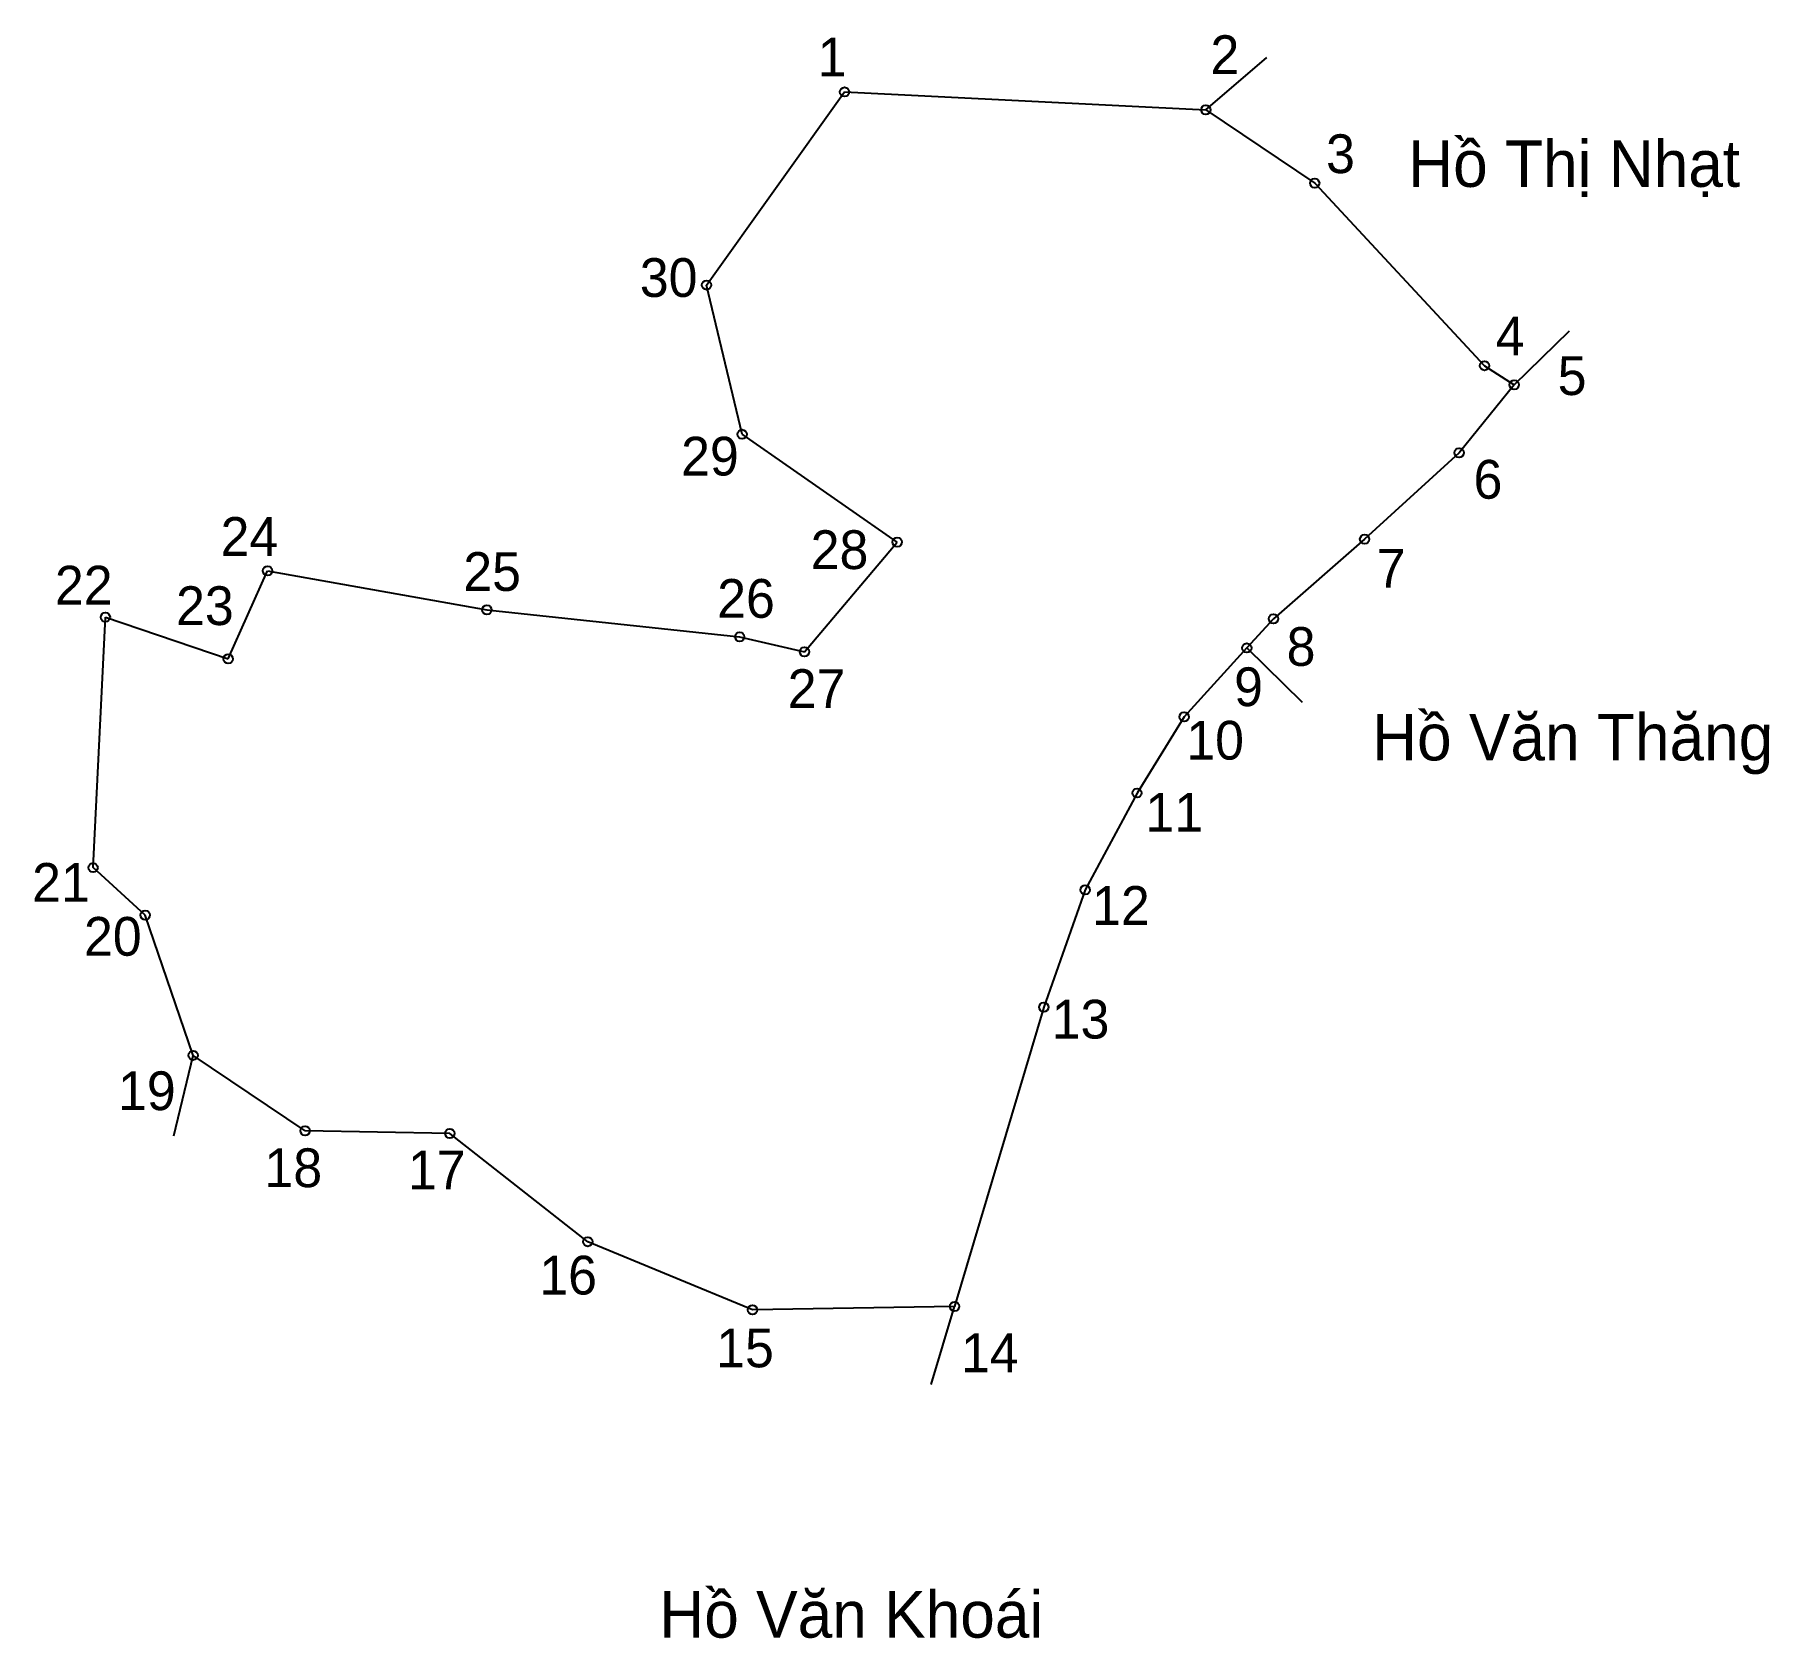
# Model space of a CAD drawing. Extents: x 546407 to 546646, y 1825269 to 1825490.
import ezdxf

# ---------------------------------------------------------------- set-up
doc = ezdxf.new("R2010")
doc.units = 0
for name, color, linetype in [('CanhThua', 7, 'Continuous'), ('MocDinhThua', 7, 'Continuous'), ('RauThua', 7, 'Continuous'), ('SoHieuDinhThua', 7, 'Continuous'), ('TenChuLanCan', 7, 'Continuous')]:
    doc.layers.add(name, color=color, linetype=linetype)

msp = doc.modelspace()

# ---------------------------------------------------------------- linework, layer by layer
at = {"layer": 'CanhThua'}
for p, q in [((546499.54, 1825455.88), (546518.58, 1825482.53)), ((546518.58, 1825482.53), (546568.42, 1825480.06)), ((546568.42, 1825480.06), (546583.45, 1825469.94)), ((546583.45, 1825469.94), (546606.88, 1825444.75)), ((546504.43, 1825435.28), (546499.54, 1825455.88)), ((546606.88, 1825444.75), (546610.98, 1825442.11)), ((546610.98, 1825442.11), (546603.38, 1825432.73)), ((546525.85, 1825420.4), (546504.43, 1825435.28)), ((546603.38, 1825432.73), (546590.34, 1825420.79)), ((546513.04, 1825405.26), (546525.85, 1825420.4)), ((546590.34, 1825420.79), (546577.75, 1825409.82)), ((546433.53, 1825404.28), (546438.95, 1825416.45)), ((546438.95, 1825416.45), (546469.22, 1825411.04)), ((546469.22, 1825411.04), (546504.1, 1825407.34)), ((546414.87, 1825375.47), (546416.57, 1825410.03)), ((546416.57, 1825410.03), (546433.53, 1825404.28)), ((546577.75, 1825409.82), (546574.08, 1825405.79)), ((546504.1, 1825407.34), (546513.04, 1825405.26)), ((546574.08, 1825405.79), (546565.43, 1825396.28)), ((546565.43, 1825396.28), (546558.93, 1825385.77)), ((546558.93, 1825385.77), (546551.79, 1825372.4)), ((546422.07, 1825368.92), (546414.87, 1825375.47)), ((546551.79, 1825372.4), (546546.06, 1825356.21)), ((546428.68, 1825349.56), (546422.07, 1825368.92)), ((546546.06, 1825356.21), (546533.75, 1825314.9)), ((546444.13, 1825339.15), (546428.68, 1825349.56)), ((546464.1, 1825338.78), (546444.13, 1825339.15)), ((546483.14, 1825323.84), (546464.1, 1825338.78)), ((546505.87, 1825314.43), (546483.14, 1825323.84)), ((546533.75, 1825314.9), (546505.87, 1825314.43))]:
    msp.add_line(p, q, dxfattribs=at)
at = {"layer": 'MocDinhThua'}
for centre in [(546518.58, 1825482.53), (546568.42, 1825480.06), (546583.45, 1825469.94), (546499.54, 1825455.88), (546606.88, 1825444.75), (546610.98, 1825442.11), (546504.43, 1825435.28), (546603.38, 1825432.73), (546525.85, 1825420.4), (546590.34, 1825420.79), (546438.95, 1825416.45), (546416.57, 1825410.03), (546469.22, 1825411.04), (546577.75, 1825409.82), (546504.1, 1825407.34), (546513.04, 1825405.26), (546574.08, 1825405.79), (546433.53, 1825404.28), (546565.43, 1825396.28), (546558.93, 1825385.77), (546414.87, 1825375.47), (546551.79, 1825372.4), (546422.07, 1825368.92), (546546.06, 1825356.21), (546428.68, 1825349.56), (546444.13, 1825339.15), (546464.1, 1825338.78), (546483.14, 1825323.84), (546505.87, 1825314.43), (546533.75, 1825314.9)]:
    msp.add_circle(centre, 0.642, dxfattribs=at)
at = {"layer": 'RauThua'}
for p, q in [((546568.42, 1825480.06), (546576.84, 1825487.29)), ((546610.98, 1825442.11), (546618.6, 1825449.58)), ((546574.08, 1825405.79), (546581.74, 1825398.31)), ((546426, 1825338.46), (546428.68, 1825349.56)), ((546530.54, 1825304.14), (546533.75, 1825314.9))]:
    msp.add_line(p, q, dxfattribs=at)

# ---------------------------------------------------------------- texts
at = {"layer": 'SoHieuDinhThua'}
for s, height, p in [('1', 5.35, (546514.86, 1825484.67)), ('2', 5.35, (546569.07, 1825485)), ('3', 5.35, (546585.02, 1825471.33)), ('30', 5.351, (546490.32, 1825454.24)), ('4', 5.35, (546608.42, 1825446.18)), ('5', 5.35, (546616.98, 1825440.7)), ('29', 5.351, (546496.02, 1825429.59)), ('6', 5.35, (546605.37, 1825426.39)), ('24', 5.351, (546432.47, 1825418.5)), ('28', 5.351, (546513.9, 1825416.68)), ('25', 5.351, (546465.96, 1825413.66)), ('7', 5.35, (546592, 1825414.12)), ('22', 5.351, (546409.61, 1825411.78)), ('26', 5.351, (546501, 1825409.95)), ('23', 5.351, (546426.33, 1825408.95)), ('8', 5.35, (546579.58, 1825403.32)), ('27', 5.351, (546510.73, 1825397.5)), ('9', 5.35, (546572.33, 1825397.76)), ('10', 5.351, (546565.73, 1825390.38)), ('11', 5.351, (546560.1, 1825380.43)), ('21', 5.351, (546406.46, 1825370.75)), ('12', 5.351, (546552.73, 1825367.57)), ('20', 5.351, (546413.62, 1825363.31)), ('13', 5.351, (546547.16, 1825351.88)), ('19', 5.351, (546418.32, 1825342)), ('18', 5.351, (546438.53, 1825331.37)), ('17', 5.351, (546458.32, 1825331.06)), ('16', 5.351, (546476.45, 1825316.55)), ('15', 5.351, (546500.86, 1825306.5)), ('14', 5.351, (546534.63, 1825305.83))]:
    msp.add_text(s, height=height, dxfattribs=at).set_placement(p)
at = {"layer": 'TenChuLanCan'}
for s, p in [('Hồ Thị Nhạt', (546596.35, 1825469.43)), ('Hồ Văn Thăng', (546591.37, 1825390.27)), ('Hồ Văn Khoái', (546493.01, 1825269.19))]:
    msp.add_text(s, height=6.4208, dxfattribs=at).set_placement(p)

doc.saveas('drawing.dxf')
